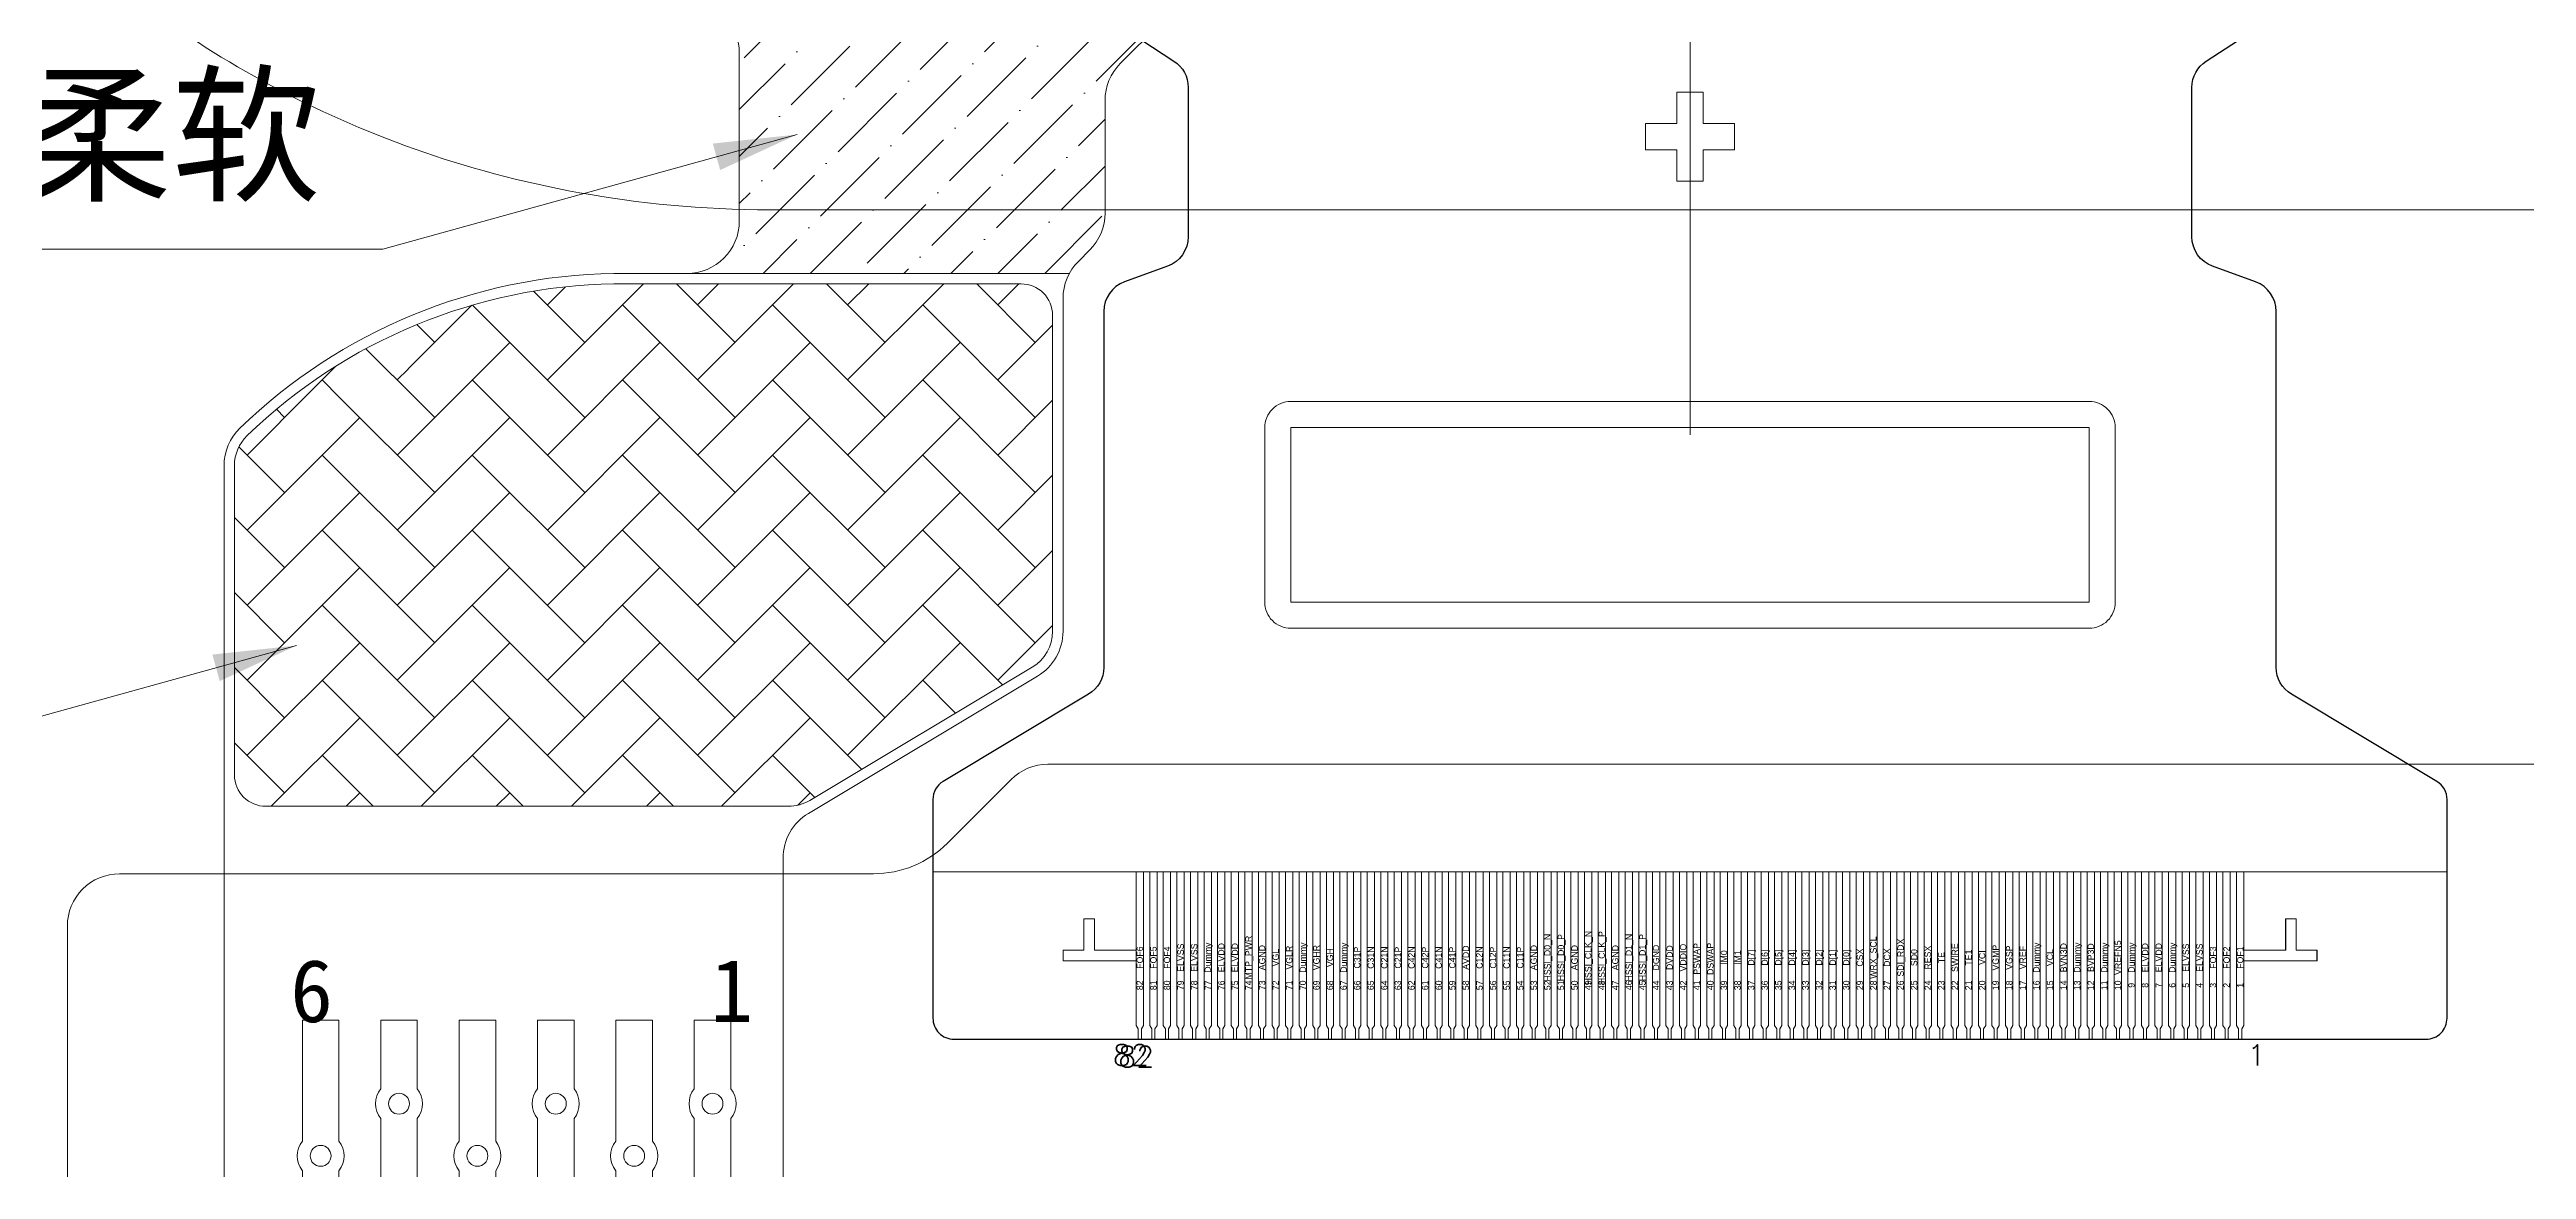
# Model space of a CAD drawing. Header units: millimetres. Extents: x 1134 to 2451, y -9 to 375.
# Drawn here: x 2303.16 to 2326.87, y 270.11 to 280.83 of the extents above; entities that cross this region are included whole.
import ezdxf
from ezdxf.enums import TextEntityAlignment as Align
from ezdxf.lldxf.tags import DXFTag

# ---------------------------------------------------------------- set-up
doc = ezdxf.new("R2010")
doc.units = ezdxf.units.MM
doc.layers.get('0').update_dxf_attribs({"lineweight": 5})
doc.layers.add('07 Cutline', color=4, linetype='Continuous')
for name, color, linetype, lineweight in [('COF', 110, 'Continuous', 5), ('DIM', 3, 'Continuous', 5), ('FPC', 50, 'Continuous', 5), ('ITO', 2, 'Continuous', 5), ('lens', 6, 'Continuous', 13), ('Main-FPC', 2, 'Continuous', 5), ('TFPC', 50, 'Continuous', 5)]:
    doc.layers.add(name, color=color, linetype=linetype, lineweight=lineweight)
doc.styles.add('MBC_Arial_Font', font='arial.ttf')
doc.styles.add('RD', font='ROMAND.shx', dxfattribs={"width": 0.8})
doc.styles.get("Standard").update_dxf_attribs({"font": 'txt', "bigfont": 'gbcbig.shx'})
doc.styles.add('宋体', font='')
doc.styles.get('宋体').set_extended_font_data('SimSun')
tags = doc.linetypes.add('CENTER', pattern=[0.6, 0.375, -0.075, 0.075, -0.075]).pattern_tags.tags
tags[10:11] = [DXFTag(74, 4), DXFTag(75, 0), DXFTag(340, '0'), DXFTag(46, 1.0), DXFTag(50, 0.0), DXFTag(44, 0.0), DXFTag(45, 0.0)]
tags[8:9] = [DXFTag(74, 4), DXFTag(75, 0), DXFTag(340, '0'), DXFTag(46, 1.0), DXFTag(50, 0.0), DXFTag(44, 0.0), DXFTag(45, 0.0)]
tags[6:7] = [DXFTag(74, 4), DXFTag(75, 0), DXFTag(340, '0'), DXFTag(46, 1.0), DXFTag(50, 0.0), DXFTag(44, 0.0), DXFTag(45, 0.0)]
tags[4:5] = [DXFTag(74, 4), DXFTag(75, 0), DXFTag(340, '0'), DXFTag(46, 1.0), DXFTag(50, 0.0), DXFTag(44, 0.0), DXFTag(45, 0.0)]
doc.dimstyles.new('DIM', dxfattribs={"dimtxt": 1.5, "dimasz": 0.8, "dimexe": 0, "dimexo": 0.5, "dimgap": 0.11, "dimtad": 0, "dimzin": 1, "dimdsep": 46, "dimtxsty": 'RD', "dimcen": 0, "dimclrd": 256, "dimclre": 256, "dimclrt": 256, "dimadec": 0, "dimazin": 0, "dimtm": 1e-09, "dimtfac": 1, "dimtofl": 0, "dimtmove": 0, "dimatfit": 3, "dimfxl": 0, "dimlwe": -1, "dimarcsym": 0})

# ---------------------------------------------------------------- blocks, each defined once
blk = doc.blocks.new('R213NRK-001-PNL-V01-C')
at = {"layer": 'ITO', "color": 1, "linetype": 'CENTER', "lineweight": 5}
blk.add_line((471.1, 314.795), (471.1, 262.787), dxfattribs=at)
blk = doc.blocks.new('R213NRK-001-COF-V01-C')
at = {"color": 6}
blk.add_lwpolyline([(415.854, 294.702), (415.854, 293.032, 0.414214), (416.104, 292.782), (423.744, 292.782, 0.414214), (423.994, 293.032), (423.994, 294.702, 0.414214), (423.744, 294.952), (416.104, 294.952, 0.414214)], format="xyb", close=True, dxfattribs=at)
at = {"color": 1, "lineweight": 5}
blk.add_lwpolyline([(423.744, 294.702), (416.104, 294.702), (416.104, 293.032), (423.744, 293.032)], close=True, dxfattribs=at)
blk.add_lwpolyline([(412.679, 290.45), (427.169, 290.45)])
at = {"color": 3}
for points in [[(414.644, 288.85), (414.644, 288.95), (414.624, 288.98), (414.624, 289.6), (413.924, 289.6), (413.924, 289.7), (414.124, 289.7), (414.124, 290), (414.224, 290), (414.224, 289.7), (414.624, 289.7), (414.624, 290.45)], [(414.694, 290.45), (414.694, 288.98), (414.674, 288.95), (414.674, 288.85)], [(414.774, 288.85), (414.774, 288.95), (414.754, 288.98), (414.754, 290.45)], [(414.804, 288.85), (414.804, 288.95), (414.824, 288.98), (414.824, 290.45)], [(414.884, 290.45), (414.884, 288.98), (414.904, 288.95), (414.904, 288.85)], [(414.954, 290.45), (414.954, 288.98), (414.934, 288.95), (414.934, 288.85)], [(415.034, 288.85), (415.034, 288.95), (415.014, 288.98), (415.014, 290.45)], [(415.064, 288.85), (415.064, 288.95), (415.084, 288.98), (415.084, 290.45)], [(415.144, 290.45), (415.144, 288.98), (415.164, 288.95), (415.164, 288.85)], [(415.214, 290.45), (415.214, 288.98), (415.194, 288.95), (415.194, 288.85)], [(415.294, 288.85), (415.294, 288.95), (415.274, 288.98), (415.274, 290.45)], [(415.344, 290.45), (415.344, 288.98), (415.324, 288.95), (415.324, 288.85)], [(415.424, 288.85), (415.424, 288.95), (415.404, 288.98), (415.404, 290.45)], [(415.454, 288.85), (415.454, 288.95), (415.474, 288.98), (415.474, 290.45)], [(415.534, 290.45), (415.534, 288.98), (415.554, 288.95), (415.554, 288.85)], [(415.604, 290.45), (415.604, 288.98), (415.584, 288.95), (415.584, 288.85)], [(415.684, 288.85), (415.684, 288.95), (415.664, 288.98), (415.664, 290.45)], [(415.734, 290.45), (415.734, 288.98), (415.714, 288.95), (415.714, 288.85)], [(415.794, 290.45), (415.794, 288.98), (415.814, 288.95), (415.814, 288.85)], [(415.844, 288.85), (415.844, 288.95), (415.864, 288.98), (415.864, 290.45)], [(415.944, 288.85), (415.944, 288.95), (415.924, 288.98), (415.924, 290.45)], [(415.994, 290.45), (415.994, 288.98), (415.974, 288.95), (415.974, 288.85)], [(416.074, 288.85), (416.074, 288.95), (416.054, 288.98), (416.054, 290.45)], [(416.124, 290.45), (416.124, 288.98), (416.104, 288.95), (416.104, 288.85)], [(416.204, 288.85), (416.204, 288.95), (416.184, 288.98), (416.184, 290.45)], [(416.254, 290.45), (416.254, 288.98), (416.234, 288.95), (416.234, 288.85)], [(416.314, 290.45), (416.314, 288.98), (416.334, 288.95), (416.334, 288.85)], [(416.364, 288.85), (416.364, 288.95), (416.384, 288.98), (416.384, 290.45)], [(416.464, 288.85), (416.464, 288.95), (416.444, 288.98), (416.444, 290.45)], [(416.514, 290.45), (416.514, 288.98), (416.494, 288.95), (416.494, 288.85)], [(416.594, 288.85), (416.594, 288.95), (416.574, 288.98), (416.574, 290.45)], [(416.644, 290.45), (416.644, 288.98), (416.624, 288.95), (416.624, 288.85)], [(416.724, 288.85), (416.724, 288.95), (416.704, 288.98), (416.704, 290.45)], [(416.774, 290.45), (416.774, 288.98), (416.754, 288.95), (416.754, 288.85)], [(416.854, 288.85), (416.854, 288.95), (416.834, 288.98), (416.834, 290.45)], [(416.904, 290.45), (416.904, 288.98), (416.884, 288.95), (416.884, 288.85)], [(416.984, 288.85), (416.984, 288.95), (416.964, 288.98), (416.964, 290.45)], [(417.034, 290.45), (417.034, 288.98), (417.014, 288.95), (417.014, 288.85)], [(417.094, 290.45), (417.094, 288.98), (417.114, 288.95), (417.114, 288.85)], [(417.144, 288.85), (417.144, 288.95), (417.164, 288.98), (417.164, 290.45)], [(417.244, 288.85), (417.244, 288.95), (417.224, 288.98), (417.224, 290.45)], [(417.294, 290.45), (417.294, 288.98), (417.274, 288.95), (417.274, 288.85)], [(417.354, 290.45), (417.354, 288.98), (417.374, 288.95), (417.374, 288.85)], [(417.404, 288.85), (417.404, 288.95), (417.424, 288.98), (417.424, 290.45)], [(417.504, 288.85), (417.504, 288.95), (417.484, 288.98), (417.484, 290.45)], [(417.554, 290.45), (417.554, 288.98), (417.534, 288.95), (417.534, 288.85)], [(417.634, 288.85), (417.634, 288.95), (417.614, 288.98), (417.614, 290.45)], [(417.684, 290.45), (417.684, 288.98), (417.664, 288.95), (417.664, 288.85)], [(417.764, 288.85), (417.764, 288.95), (417.744, 288.98), (417.744, 290.45)], [(417.814, 290.45), (417.814, 288.98), (417.794, 288.95), (417.794, 288.85)], [(417.894, 288.85), (417.894, 288.95), (417.874, 288.98), (417.874, 290.45)], [(417.944, 290.45), (417.944, 288.98), (417.924, 288.95), (417.924, 288.85)], [(418.024, 288.85), (418.024, 288.95), (418.004, 288.98), (418.004, 290.45)], [(418.074, 290.45), (418.074, 288.98), (418.054, 288.95), (418.054, 288.85)], [(418.154, 288.85), (418.154, 288.95), (418.134, 288.98), (418.134, 290.45)], [(418.204, 290.45), (418.204, 288.98), (418.184, 288.95), (418.184, 288.85)], [(418.284, 288.85), (418.284, 288.95), (418.264, 288.98), (418.264, 290.45)], [(418.334, 290.45), (418.334, 288.98), (418.314, 288.95), (418.314, 288.85)], [(418.414, 288.85), (418.414, 288.95), (418.394, 288.98), (418.394, 290.45)], [(418.464, 290.45), (418.464, 288.98), (418.444, 288.95), (418.444, 288.85)], [(418.544, 288.85), (418.544, 288.95), (418.524, 288.98), (418.524, 290.45)], [(418.594, 290.45), (418.594, 288.98), (418.574, 288.95), (418.574, 288.85)], [(418.674, 288.85), (418.674, 288.95), (418.654, 288.98), (418.654, 290.45)], [(418.724, 290.45), (418.724, 288.98), (418.704, 288.95), (418.704, 288.85)], [(418.804, 288.85), (418.804, 288.95), (418.784, 288.98), (418.784, 290.45)], [(418.854, 290.45), (418.854, 288.98), (418.834, 288.95), (418.834, 288.85)], [(418.934, 288.85), (418.934, 288.95), (418.914, 288.98), (418.914, 290.45)], [(418.984, 290.45), (418.984, 288.98), (418.964, 288.95), (418.964, 288.85)], [(419.064, 288.85), (419.064, 288.95), (419.044, 288.98), (419.044, 290.45)], [(419.114, 290.45), (419.114, 288.98), (419.094, 288.95), (419.094, 288.85)], [(419.194, 288.85), (419.194, 288.95), (419.174, 288.98), (419.174, 290.45)], [(419.244, 290.45), (419.244, 288.98), (419.224, 288.95), (419.224, 288.85)], [(419.324, 288.85), (419.324, 288.95), (419.304, 288.98), (419.304, 290.45)], [(419.374, 290.45), (419.374, 288.98), (419.354, 288.95), (419.354, 288.85)], [(419.454, 288.85), (419.454, 288.95), (419.434, 288.98), (419.434, 290.45)], [(419.504, 290.45), (419.504, 288.98), (419.484, 288.95), (419.484, 288.85)], [(419.584, 288.85), (419.584, 288.95), (419.564, 288.98), (419.564, 290.45)], [(419.634, 290.45), (419.634, 288.98), (419.614, 288.95), (419.614, 288.85)], [(419.714, 288.85), (419.714, 288.95), (419.694, 288.98), (419.694, 290.45)], [(419.764, 290.45), (419.764, 288.98), (419.744, 288.95), (419.744, 288.85)], [(419.844, 288.85), (419.844, 288.95), (419.824, 288.98), (419.824, 290.45)], [(419.894, 290.45), (419.894, 288.98), (419.874, 288.95), (419.874, 288.85)], [(419.974, 288.85), (419.974, 288.95), (419.954, 288.98), (419.954, 290.45)], [(420.024, 290.45), (420.024, 288.98), (420.004, 288.95), (420.004, 288.85)], [(420.104, 288.85), (420.104, 288.95), (420.084, 288.98), (420.084, 290.45)], [(420.154, 290.45), (420.154, 288.98), (420.134, 288.95), (420.134, 288.85)], [(420.234, 288.85), (420.234, 288.95), (420.214, 288.98), (420.214, 290.45)], [(420.284, 290.45), (420.284, 288.98), (420.264, 288.95), (420.264, 288.85)], [(420.364, 288.85), (420.364, 288.95), (420.344, 288.98), (420.344, 290.45)], [(420.414, 290.45), (420.414, 288.98), (420.394, 288.95), (420.394, 288.85)], [(420.494, 288.85), (420.494, 288.95), (420.474, 288.98), (420.474, 290.45)], [(420.544, 290.45), (420.544, 288.98), (420.524, 288.95), (420.524, 288.85)], [(420.624, 288.85), (420.624, 288.95), (420.604, 288.98), (420.604, 290.45)], [(420.674, 290.45), (420.674, 288.98), (420.654, 288.95), (420.654, 288.85)], [(420.734, 290.45), (420.734, 288.98), (420.754, 288.95), (420.754, 288.85)], [(420.784, 288.85), (420.784, 288.95), (420.804, 288.98), (420.804, 290.45)], [(420.864, 290.45), (420.864, 288.98), (420.884, 288.95), (420.884, 288.85)], [(420.914, 288.85), (420.914, 288.95), (420.934, 288.98), (420.934, 290.45)], [(420.994, 290.45), (420.994, 288.98), (421.014, 288.95), (421.014, 288.85)], [(421.044, 288.85), (421.044, 288.95), (421.064, 288.98), (421.064, 290.45)], [(421.124, 290.45), (421.124, 288.98), (421.144, 288.95), (421.144, 288.85)], [(421.174, 288.85), (421.174, 288.95), (421.194, 288.98), (421.194, 290.45)], [(421.254, 290.45), (421.254, 288.98), (421.274, 288.95), (421.274, 288.85)], [(421.304, 288.85), (421.304, 288.95), (421.324, 288.98), (421.324, 290.45)], [(421.404, 288.85), (421.404, 288.95), (421.384, 288.98), (421.384, 290.45)], [(421.454, 290.45), (421.454, 288.98), (421.434, 288.95), (421.434, 288.85)], [(421.534, 288.85), (421.534, 288.95), (421.514, 288.98), (421.514, 290.45)], [(421.584, 290.45), (421.584, 288.98), (421.564, 288.95), (421.564, 288.85)], [(421.664, 288.85), (421.664, 288.95), (421.644, 288.98), (421.644, 290.45)], [(421.714, 290.45), (421.714, 288.98), (421.694, 288.95), (421.694, 288.85)], [(421.794, 288.85), (421.794, 288.95), (421.774, 288.98), (421.774, 290.45)], [(421.844, 290.45), (421.844, 288.98), (421.824, 288.95), (421.824, 288.85)], [(421.924, 288.85), (421.924, 288.95), (421.904, 288.98), (421.904, 290.45)], [(421.974, 290.45), (421.974, 288.98), (421.954, 288.95), (421.954, 288.85)], [(422.054, 288.85), (422.054, 288.95), (422.034, 288.98), (422.034, 290.45)], [(422.104, 290.45), (422.104, 288.98), (422.084, 288.95), (422.084, 288.85)], [(422.184, 288.85), (422.184, 288.95), (422.164, 288.98), (422.164, 290.45)], [(422.234, 290.45), (422.234, 288.98), (422.214, 288.95), (422.214, 288.85)], [(422.314, 288.85), (422.314, 288.95), (422.294, 288.98), (422.294, 290.45)], [(422.364, 290.45), (422.364, 288.98), (422.344, 288.95), (422.344, 288.85)], [(422.444, 288.85), (422.444, 288.95), (422.424, 288.98), (422.424, 290.45)], [(422.494, 290.45), (422.494, 288.98), (422.474, 288.95), (422.474, 288.85)], [(422.574, 288.85), (422.574, 288.95), (422.554, 288.98), (422.554, 290.45)], [(422.624, 290.45), (422.624, 288.98), (422.604, 288.95), (422.604, 288.85)], [(422.704, 288.85), (422.704, 288.95), (422.684, 288.98), (422.684, 290.45)], [(422.754, 290.45), (422.754, 288.98), (422.734, 288.95), (422.734, 288.85)], [(422.834, 288.85), (422.834, 288.95), (422.814, 288.98), (422.814, 290.45)], [(422.884, 290.45), (422.884, 288.98), (422.864, 288.95), (422.864, 288.85)], [(422.964, 288.85), (422.964, 288.95), (422.944, 288.98), (422.944, 290.45)], [(423.014, 290.45), (423.014, 288.98), (422.994, 288.95), (422.994, 288.85)], [(423.094, 288.85), (423.094, 288.95), (423.074, 288.98), (423.074, 290.45)], [(423.144, 290.45), (423.144, 288.98), (423.124, 288.95), (423.124, 288.85)], [(423.204, 290.45), (423.204, 288.98), (423.224, 288.95), (423.224, 288.85)], [(423.254, 288.85), (423.254, 288.95), (423.274, 288.98), (423.274, 290.45)], [(423.354, 288.85), (423.354, 288.95), (423.334, 288.98), (423.334, 290.45)], [(423.404, 290.45), (423.404, 288.98), (423.384, 288.95), (423.384, 288.85)], [(423.484, 288.85), (423.484, 288.95), (423.464, 288.98), (423.464, 290.45)], [(423.534, 290.45), (423.534, 288.98), (423.514, 288.95), (423.514, 288.85)], [(423.594, 290.45), (423.594, 288.98), (423.614, 288.95), (423.614, 288.85)], [(423.644, 288.85), (423.644, 288.95), (423.664, 288.98), (423.664, 290.45)], [(423.744, 288.85), (423.744, 288.95), (423.724, 288.98), (423.724, 290.45)], [(423.794, 290.45), (423.794, 288.98), (423.774, 288.95), (423.774, 288.85)], [(423.854, 290.45), (423.854, 288.98), (423.874, 288.95), (423.874, 288.85)], [(423.904, 288.85), (423.904, 288.95), (423.924, 288.98), (423.924, 290.45)], [(424.004, 288.85), (424.004, 288.95), (423.984, 288.98), (423.984, 290.45)], [(424.054, 290.45), (424.054, 288.98), (424.034, 288.95), (424.034, 288.85)], [(424.114, 290.45), (424.114, 288.98), (424.134, 288.95), (424.134, 288.85)], [(424.164, 288.85), (424.164, 288.95), (424.184, 288.98), (424.184, 290.45)], [(424.244, 290.45), (424.244, 288.98), (424.264, 288.95), (424.264, 288.85)], [(424.314, 290.45), (424.314, 288.98), (424.294, 288.95), (424.294, 288.85)], [(424.394, 288.85), (424.394, 288.95), (424.374, 288.98), (424.374, 290.45)], [(424.424, 288.85), (424.424, 288.95), (424.444, 288.98), (424.444, 290.45)], [(424.504, 290.45), (424.504, 288.98), (424.524, 288.95), (424.524, 288.85)], [(424.554, 288.85), (424.554, 288.95), (424.574, 288.98), (424.574, 290.45)], [(424.654, 288.85), (424.654, 288.95), (424.634, 288.98), (424.634, 290.45)], [(424.704, 290.45), (424.704, 288.98), (424.684, 288.95), (424.684, 288.85)], [(424.784, 288.85), (424.784, 288.95), (424.764, 288.98), (424.764, 290.45)], [(424.834, 290.45), (424.834, 288.98), (424.814, 288.95), (424.814, 288.85)], [(424.914, 288.85), (424.914, 288.95), (424.894, 288.98), (424.894, 290.45)], [(424.964, 290.45), (424.964, 288.98), (424.944, 288.95), (424.944, 288.85)], [(425.044, 288.85), (425.044, 288.95), (425.024, 288.98), (425.024, 290.45)], [(425.094, 290.45), (425.094, 288.98), (425.074, 288.95), (425.074, 288.85)], [(425.174, 288.85), (425.174, 288.95), (425.154, 288.98), (425.154, 290.45)], [(425.204, 288.85), (425.204, 288.95), (425.224, 288.98), (425.224, 289.6), (425.924, 289.6), (425.924, 289.7), (425.724, 289.7), (425.724, 290), (425.624, 290), (425.624, 289.7), (425.224, 289.7), (425.224, 290.45)]]:
    blk.add_lwpolyline(points, dxfattribs=at)
at = {"layer": '07 Cutline'}
blk.add_lwpolyline([(414.677, 298.409), (414.985, 298.21, -0.254671), (415.122, 297.958), (415.122, 296.529, -0.315299), (414.925, 296.247), (414.512, 296.096, 0.315299), (414.314, 295.814), (414.314, 292.407, -0.263643), (414.169, 292.15), (412.777, 291.316, 0.263643), (412.679, 291.144), (412.679, 289.05, 0.414214), (412.879, 288.85), (426.969, 288.85, 0.414214), (427.169, 289.05), (427.169, 291.144, 0.263643), (427.072, 291.316), (425.68, 292.15, -0.263643), (425.534, 292.407), (425.534, 295.814, 0.315299), (425.337, 296.096), (424.924, 296.247, -0.315299), (424.727, 296.529), (424.727, 297.958, -0.254671), (424.864, 298.21), (425.172, 298.409, 0.254671)], format="xyb", dxfattribs=at)
at = {"color": 6, "style": 'MBC_Arial_Font'}
for s, p in [('FOF6', (414.659, 289.63)), ('FOF5', (414.789, 289.63)), ('FOF4', (414.919, 289.63)), ('ELVSS', (415.049, 289.63)), ('ELVSS', (415.179, 289.63)), ('Dummy', (415.309, 289.63)), ('ELVDD', (415.439, 289.63)), ('ELVDD', (415.569, 289.63)), ('MTP_PWR', (415.699, 289.63)), ('AGND', (415.829, 289.63)), ('VGL', (415.959, 289.63)), ('VGLR', (416.089, 289.63)), ('Dummy', (416.219, 289.63)), ('VGHR', (416.349, 289.63)), ('VGH', (416.479, 289.63)), ('Dummy', (416.609, 289.63)), ('C31P', (416.739, 289.63)), ('C31N', (416.869, 289.63)), ('C21N', (416.999, 289.63)), ('C21P', (417.129, 289.63)), ('C42N', (417.259, 289.63)), ('C42P', (417.389, 289.63)), ('C41N', (417.519, 289.63)), ('C41P', (417.649, 289.63)), ('AVDD', (417.779, 289.63)), ('C12N', (417.909, 289.63)), ('C12P', (418.039, 289.63)), ('C11N', (418.169, 289.63)), ('C11P', (418.299, 289.63)), ('AGND', (418.429, 289.63)), ('HSSI_D0_N', (418.559, 289.63)), ('HSSI_D0_P', (418.689, 289.63)), ('AGND', (418.819, 289.63)), ('HSSI_CLK_N', (418.949, 289.63)), ('HSSI_CLK_P', (419.079, 289.63)), ('AGND', (419.209, 289.63)), ('HSSI_D1_N', (419.339, 289.63)), ('HSSI_D1_P', (419.469, 289.63)), ('DGND', (419.599, 289.63)), ('DVDD', (419.729, 289.63)), ('VDDIO', (419.859, 289.63)), ('PSWAP ', (419.989, 289.63)), ('DSWAP ', (420.119, 289.63)), ('IM0', (420.249, 289.63)), ('IM1', (420.379, 289.63)), ('D[7]', (420.509, 289.63)), ('D[6]', (420.639, 289.63)), ('D[5]', (420.769, 289.63)), ('D[4]', (420.899, 289.63)), ('D[3]', (421.029, 289.63)), ('D[2]', (421.159, 289.63)), ('D[1]', (421.289, 289.63)), ('D[0]', (421.419, 289.63)), ('CSX', (421.549, 289.63)), ('WRX_SCL', (421.679, 289.63)), ('DCX', (421.809, 289.63)), ('SDI_RDX', (421.939, 289.63)), ('SD0', (422.069, 289.63)), ('RESX', (422.199, 289.63)), ('TE', (422.329, 289.63)), ('SWIRE', (422.459, 289.63)), ('TE1', (422.589, 289.63)), ('VCI', (422.719, 289.63)), ('VGMP', (422.849, 289.63)), ('VGSP', (422.979, 289.63)), ('VREF', (423.109, 289.63)), ('Dummy', (423.239, 289.63)), ('VCL', (423.369, 289.63)), ('BVN3D', (423.499, 289.63)), ('Dummy', (423.629, 289.63)), ('BVP3D', (423.759, 289.63)), ('Dummy', (423.889, 289.63)), ('VREFN5', (424.019, 289.63)), ('Dummy', (424.149, 289.63)), ('ELVDD', (424.279, 289.63)), ('ELVDD', (424.409, 289.63)), ('Dummy', (424.539, 289.63)), ('ELVSS', (424.669, 289.63)), ('ELVSS', (424.799, 289.63)), ('FOF3', (424.929, 289.63)), ('FOF2', (425.059, 289.63)), ('FOF1', (425.189, 289.63)), ('82', (414.659, 289.365)), ('81', (414.789, 289.365)), ('80', (414.919, 289.365)), ('79', (415.049, 289.365)), ('78', (415.179, 289.365)), ('77', (415.309, 289.365)), ('76', (415.439, 289.365)), ('75', (415.569, 289.365)), ('74', (415.699, 289.365)), ('73', (415.829, 289.365)), ('72', (415.959, 289.365)), ('71', (416.089, 289.365)), ('70', (416.219, 289.365)), ('69', (416.349, 289.365)), ('68', (416.479, 289.365)), ('67', (416.609, 289.365)), ('66', (416.739, 289.365)), ('65', (416.869, 289.365)), ('64', (416.999, 289.365)), ('63', (417.129, 289.365)), ('62', (417.259, 289.365)), ('61', (417.389, 289.365)), ('60', (417.519, 289.365)), ('59', (417.649, 289.365)), ('58', (417.779, 289.365)), ('57', (417.909, 289.365)), ('56', (418.039, 289.365)), ('55', (418.169, 289.365)), ('54', (418.299, 289.365)), ('53', (418.429, 289.365)), ('52', (418.559, 289.365)), ('51', (418.689, 289.365)), ('50', (418.819, 289.365)), ('49', (418.949, 289.365)), ('48', (419.079, 289.365)), ('47', (419.209, 289.365)), ('46', (419.339, 289.365)), ('45', (419.469, 289.365)), ('44', (419.599, 289.365)), ('43', (419.729, 289.365)), ('42', (419.859, 289.365)), ('41', (419.989, 289.365)), ('40', (420.119, 289.365)), ('39', (420.249, 289.365)), ('38', (420.379, 289.365)), ('37', (420.509, 289.365)), ('36', (420.639, 289.365)), ('35', (420.769, 289.365)), ('34', (420.899, 289.365)), ('33', (421.029, 289.365)), ('32', (421.159, 289.365)), ('31', (421.289, 289.365)), ('30', (421.419, 289.365)), ('29', (421.549, 289.365)), ('28', (421.679, 289.365)), ('27', (421.809, 289.365)), ('26', (421.939, 289.365)), ('25', (422.069, 289.365)), ('24', (422.199, 289.365)), ('23', (422.329, 289.365)), ('22', (422.459, 289.365)), ('21', (422.589, 289.365)), ('20', (422.719, 289.365)), ('19', (422.849, 289.365)), ('18', (422.979, 289.365)), ('17', (423.109, 289.365)), ('16', (423.239, 289.365)), ('15', (423.369, 289.365)), ('14', (423.499, 289.365)), ('13', (423.629, 289.365)), ('12', (423.759, 289.365)), ('11', (423.889, 289.365)), ('10', (424.019, 289.365)), ('9', (424.149, 289.365)), ('8', (424.279, 289.365)), ('7', (424.409, 289.365)), ('6', (424.539, 289.365)), ('5', (424.669, 289.365)), ('4', (424.799, 289.365)), ('3', (424.929, 289.365)), ('2', (425.059, 289.365)), ('1', (425.189, 289.365))]:
    blk.add_text(s, height=0.06, rotation=90, dxfattribs=at).set_placement(p, align=Align.MIDDLE_CENTER)
at = {"char_height": 0.2, "width": 0.33322, "attachment_point": 1}
for s, insert in [('82', (414.453, 288.783)), ('1', (425.26, 288.798))]:
    blk.add_mtext(s, dxfattribs=dict(at, insert=insert))
blk = doc.blocks.new('R213NRK-007-MFPC-V01-C')
at = {"lineweight": 5}
for points in [[(1667.293, 272.212), (1667.693, 272.212), (1667.693, 272.112), (1666.993, 272.112), (1666.993, 272.212), (1667.193, 272.212), (1667.193, 272.512), (1667.293, 272.512)], [(1678.693, 272.212), (1678.293, 272.212), (1678.293, 272.112), (1678.993, 272.112), (1678.993, 272.212), (1678.793, 272.212), (1678.793, 272.512), (1678.693, 272.512)]]:
    blk.add_lwpolyline(points, close=True, dxfattribs=at)
at = {"layer": 'Main-FPC'}
blk.add_lwpolyline([(1657.464, 265.448), (1657.464, 272.444, -0.414214), (1657.964, 272.944), (1665.179, 272.944, 0.198912), (1665.886, 273.237), (1666.495, 273.846, -0.198912), (1666.848, 273.992), (1685.293, 273.992, -0.414214), (1686.293, 272.992), (1686.293, 264.448, 0.414214)], format="xyb", dxfattribs=at)
at = {"lineweight": 5}
for s, p in [('82', (1667.47, 271.11)), ('1', (1678.328, 271.11))]:
    blk.add_text(s, height=0.2, dxfattribs=at).set_placement(p)
blk = doc.blocks.new('R213NRK-007-PFG10-CVL-V01-C')
at = {"color": 7, "lineweight": 5}
blk.add_lwpolyline([(2105.103, 258.017), (2105.103, 258.317), (2105.353, 258.317), (2105.353, 258.017), (2105.653, 258.017), (2105.653, 257.767), (2105.353, 257.767), (2105.353, 257.467), (2105.103, 257.467), (2105.103, 257.767), (2104.803, 257.767), (2104.803, 258.017)], close=True, dxfattribs=at)
at = {"layer": 'lens'}
blk.add_lwpolyline([(2114.028, 257.192), (2096.428, 257.192)], dxfattribs=at)
blk.add_open_spline([(2096.428, 257.192), (2095.764, 257.192), (2094.56, 257.315), (2092.995, 257.74), (2091.62, 258.355), (2090.406, 259.13), (2089.339, 260.054), (2088.416, 261.12), (2087.64, 262.334), (2087.026, 263.71), (2086.6, 265.274), (2086.478, 266.479), (2086.478, 267.142)], degree=3, dxfattribs=at)
blk = doc.blocks.new('R213NRK-004-TFPC-V02-C')
at = {"lineweight": 5}
h = blk.add_hatch(dxfattribs=at)
h.set_pattern_fill('ANSI36', color=3, scale=0.1)
h.set_pattern_definition([(45, (28.76808, 13.53342), (0.1683798, 0.61739261), [0.79375, -0.15875, 0, -0.15875])])
edge = h.paths.add_edge_path()
edge.add_line((1414.096, 300.067), (1417.255, 300.067))
edge.add_arc((1417.694, 299.829), 0.5, 135, 151.5123, ccw=False)
edge.add_line((1417.341, 300.182), (1417.45, 300.291))
edge.add_arc((1417.096, 300.645), 0.5, 315, 360)
edge.add_line((1417.596, 300.645), (1417.596, 301.721))
edge.add_arc((1418.096, 301.721), 0.5, 135, 180, ccw=False)
edge.add_line((1417.742, 302.075), (1418.118, 302.45))
edge.add_arc((1418.471, 302.097), 0.5, 90, 135, ccw=False)
edge.add_line((1418.471, 302.597), (1413.864, 302.597))
edge.add_arc((1413.596, 302.175), 0.5, 0, 57.5735, ccw=False)
edge.add_line((1414.096, 302.175), (1414.096, 300.067))
at = {"layer": 'FPC', "lineweight": 5}
h = blk.add_hatch(dxfattribs=at)
h.set_pattern_fill('AR-HBONE', color=4, scale=0.005, angle=180)
edge = h.paths.add_edge_path()
edge.add_arc((1416.694, 296.642), 0.4, -59.0782, 0, ccw=False)
edge.add_line((1416.9, 296.299), (1414.771, 295.024))
edge.add_arc((1414.565, 295.367), 0.4, 270, 300.9218, ccw=False)
edge.add_line((1414.565, 294.967), (1409.565, 294.967))
edge.add_arc((1409.565, 295.267), 0.3, 180, 270, ccw=False)
edge.add_line((1409.265, 295.267), (1409.265, 298.227))
edge.add_arc((1409.665, 298.227), 0.4, 134.0201, 180, ccw=False)
edge.add_arc((1412.981, 294.797), 5.171, 90.9256, 134.0201, ccw=False)
edge.add_line((1412.897, 299.967), (1412.899, 299.967))
edge.add_line((1412.899, 299.967), (1416.794, 299.967))
edge.add_arc((1416.794, 299.667), 0.3, 0, 90, ccw=False)
edge.add_line((1417.094, 299.667), (1417.094, 296.642))
at = {"color": 3, "lineweight": 5}
blk.add_line((1413.096, 300.067), (1417.255, 300.067), dxfattribs=at)
at = {"layer": 'FPC', "color": 4, "lineweight": 5}
blk.add_lwpolyline([(1412.899, 299.967), (1416.794, 299.967, -0.414214), (1417.094, 299.667), (1417.094, 296.642, -0.263643), (1416.9, 296.299), (1414.771, 295.024, -0.135746), (1414.565, 294.967), (1409.565, 294.967, -0.414214), (1409.265, 295.267), (1409.265, 298.227, -0.203361), (1409.387, 298.515, -0.190283), (1412.897, 299.967)], format="xyb", dxfattribs=at)
at = {"layer": 'TFPC', "color": 2}
for points in [[(1412.899, 300.067), (1413.596, 300.067, 0.414214), (1414.096, 300.567), (1414.096, 302.175, 0.376851), (1413.66, 302.671, -0.024988)], [(1418.118, 302.45), (1417.742, 302.075, 0.198912), (1417.596, 301.721), (1417.596, 300.645, -0.198912), (1417.45, 300.291), (1417.341, 300.182, 0.198912), (1417.194, 299.829), (1417.194, 296.642, -0.263643), (1416.951, 296.213), (1414.758, 294.9, 0.263643), (1414.515, 294.471), (1414.515, 291.421, -0.414214)], [(1409.165, 291.421), (1409.165, 298.227, -0.203361), (1409.318, 298.587, -0.190283), (1412.896, 300.067)]]:
    blk.add_lwpolyline(points, format="xyb", dxfattribs=at)
at = {"layer": 'TFPC', "color": 32}
for points in [[(1409.99, 291.121), (1409.915, 291.121), (1409.915, 291.48, -0.353553), (1409.915, 291.763), (1409.915, 292.921), (1410.265, 292.921), (1410.265, 291.763, -0.353553), (1410.265, 291.48), (1410.265, 291.121), (1410.19, 291.121, 1)], [(1410.74, 291.121), (1410.665, 291.121), (1410.665, 291.98, -0.353553), (1410.665, 292.263), (1410.665, 292.921), (1411.015, 292.921), (1411.015, 292.263, -0.353553), (1411.015, 291.98), (1411.015, 291.121), (1410.94, 291.121, 1)], [(1411.49, 291.121), (1411.415, 291.121), (1411.415, 291.48, -0.353553), (1411.415, 291.763), (1411.415, 292.921), (1411.765, 292.921), (1411.765, 291.763, -0.353553), (1411.765, 291.48), (1411.765, 291.121), (1411.69, 291.121, 1)], [(1412.24, 291.121), (1412.165, 291.121), (1412.165, 291.98, -0.353553), (1412.165, 292.263), (1412.165, 292.921), (1412.515, 292.921), (1412.515, 292.263, -0.353553), (1412.515, 291.98), (1412.515, 291.121), (1412.44, 291.121, 1)], [(1412.99, 291.121), (1412.915, 291.121), (1412.915, 291.48, -0.353553), (1412.915, 291.763), (1412.915, 292.921), (1413.265, 292.921), (1413.265, 291.763, -0.353553), (1413.265, 291.48), (1413.265, 291.121), (1413.19, 291.121, 1)], [(1413.74, 291.121), (1413.665, 291.121), (1413.665, 291.98, -0.353553), (1413.665, 292.263), (1413.665, 292.921), (1414.015, 292.921), (1414.015, 292.263, -0.353553), (1414.015, 291.98), (1414.015, 291.121), (1413.94, 291.121, 1)]]:
    blk.add_lwpolyline(points, format="xyb", close=True, dxfattribs=at)
for centre in [(1410.84, 292.121), (1412.34, 292.121), (1413.84, 292.121), (1410.09, 291.622), (1411.59, 291.622), (1413.09, 291.622)]:
    blk.add_circle(centre, 0.1, dxfattribs=at)
at = {"char_height": 0.6, "width": 0.36011, "attachment_point": 3, "style": '宋体'}
for s, insert in [('{\\C4;6}', (1410.207, 293.502, 0)), ('{\\C4;1}', (1414.228, 293.504, 0))]:
    blk.add_mtext(s, dxfattribs=dict(at, insert=insert))
at = {"layer": 'DIM', "lineweight": 5, "insert": (1410.096, 301.917), "char_height": 1.05, "width": 9.72168, "attachment_point": 3, "style": '宋体'}
blk.add_mtext('{\\fSimSun|b0|i0|c134|p54;刷绿油需柔软}', dxfattribs=at)
at = {"layer": 'DIM', "lineweight": 5}
for points in [[(1414.649, 301.396), (1410.686, 300.3), (1400.178, 300.3)], [(1409.86, 296.506), (1405.897, 295.41), (1395.389, 295.41)]]:
    blk.add_leader(points, dimstyle='DIM', override={"dimgap": 0.11, "dimtad": 0, "dimfxl": 1.25, "dimlwd": 5, "dimlwe": 5, "dimarcsym": 1}, dxfattribs=at)

msp = doc.modelspace()

# ---------------------------------------------------------------- block references
at = {"lineweight": 5}
msp.add_blockref('R213NRK-004-TFPC-V02-C', (895.6669, -21.3774), dxfattribs=at)
at = {"layer": 'COF', "lineweight": 5}
msp.add_blockref('R213NRK-001-COF-V01-C', (1898.9369, -17.4882), dxfattribs=at)
at = {"layer": 'DIM', "lineweight": 5}
for name, p in [('R213NRK-007-PFG10-CVL-V01-C', (213.6336, 22.1066)), ('R213NRK-007-MFPC-V01-C', (645.8687, 0))]:
    msp.add_blockref(name, p, dxfattribs=at)
at = {"layer": 'ITO', "lineweight": 5}
msp.add_blockref('R213NRK-001-PNL-V01-C', (1847.7615, 14.3582), dxfattribs=at)

doc.saveas('drawing.dxf')
